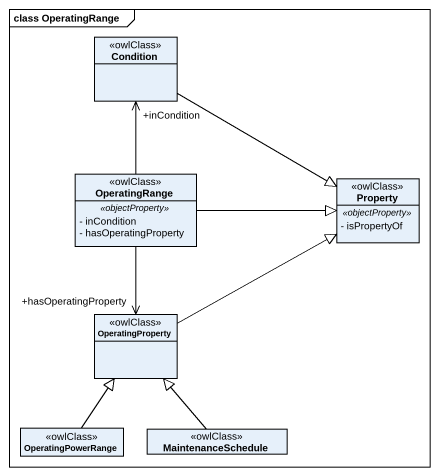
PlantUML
@startuml
mainframe class OperatingRange
hide circle
hide empty members
skinparam classAttributeIconSize 0
class Condition <<owlClass>>
class OperatingRange <<owlClass>> {
  .. <<objectProperty>> ..
  - inCondition
  - hasOperatingProperty
}
class Property <<owlClass>> {
  .. <<objectProperty>> ..
  - isPropertyOf
}
class OperatingProperty <<owlClass>>
class OperatingPowerRange <<owlClass>>
class MaintenanceSchedule <<owlClass>>
Condition -right-|> Property
OperatingRange -up-> "+inCondition" Condition
OperatingRange -right-|> Property
OperatingRange --> "+hasOperatingProperty" OperatingProperty
OperatingProperty -right-|> Property
OperatingPowerRange -up-|> OperatingProperty
MaintenanceSchedule -up-|> OperatingProperty
@enduml
